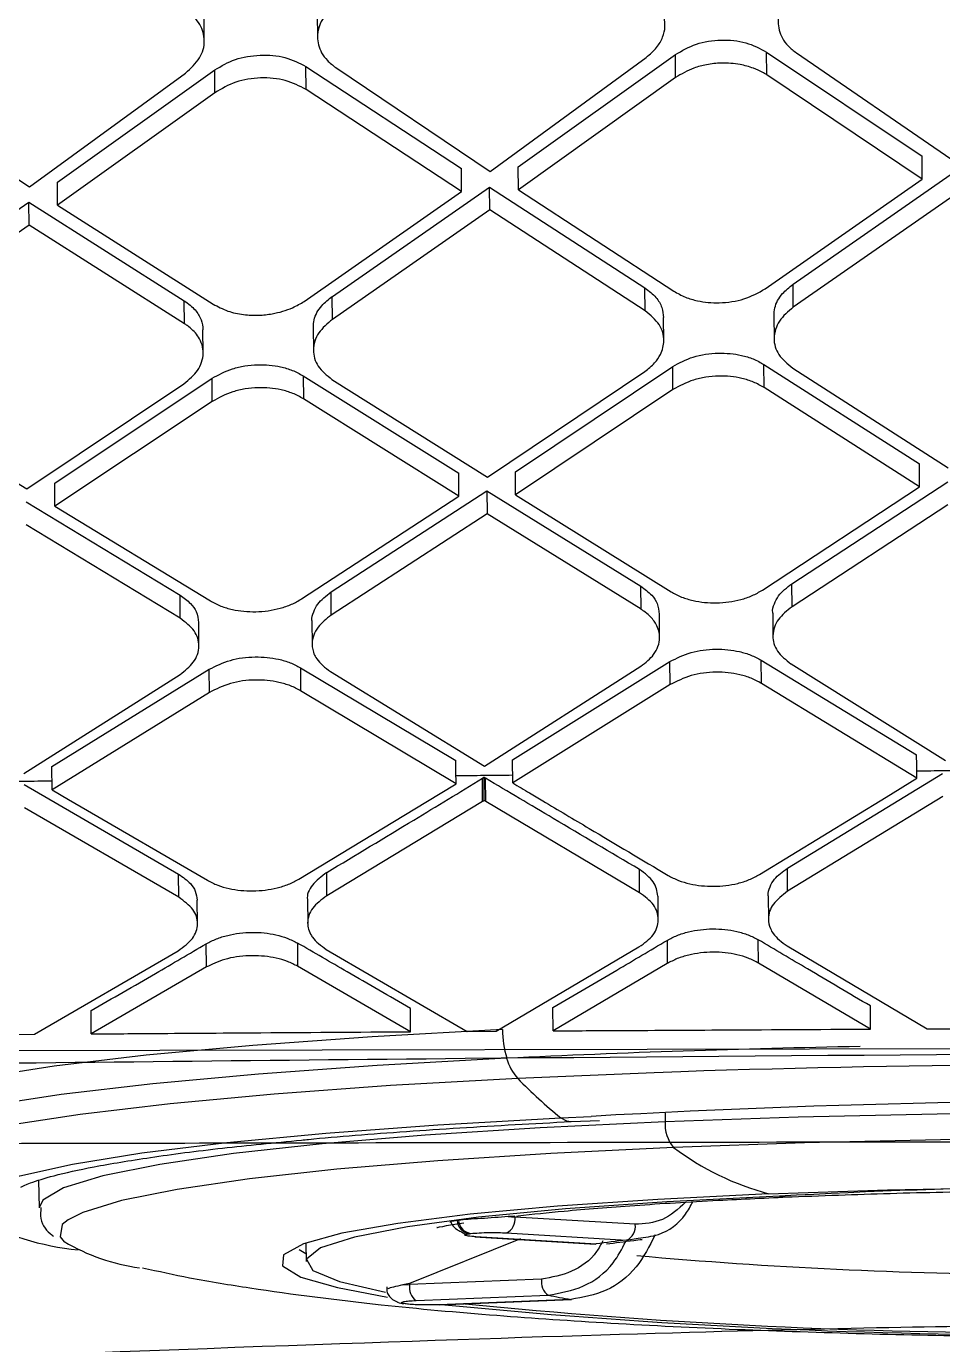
# Model space of a CAD drawing. Extents: x 832 to 912, y 781 to 934.
# Drawn here: x 850.248 to 850.958, y 877.831 to 878.853 of the extents above; entities that cross this region are included whole.
import ezdxf

# ---------------------------------------------------------------- set-up
doc = ezdxf.new("R2010")
doc.units = 0
doc.header["$MEASUREMENT"] = 0
doc.layers.add('1', color=4, linetype='Continuous')

# ---------------------------------------------------------------- blocks, each defined once
blk = doc.blocks.new('pillow top view')
at = {"layer": '1', "color": 3, "linetype": 'Continuous', "lineweight": 25}
for p, q in [((-2.2218, -4.7976), (-2.2212, -4.7798)), ((-2.1335, -4.7808), (-2.134, -4.7986)), ((-2.478, -4.8222), (-2.3616, -4.9055)), ((-2.3616, -4.9055), (-2.2373, -4.8222)), ((-2.3398, -4.9026), (-2.2146, -4.8206)), ((-2.2152, -4.8384), (-2.2146, -4.8206)), ((-2.1445, -4.8387), (-2.1439, -4.8209)), ((-2.1439, -4.8209), (-2.0267, -4.9046)), ((-2.1209, -4.8226), (-2.0046, -4.9077)), ((-2.0046, -4.9077), (-1.8802, -4.8243)), ((-1.9827, -4.9051), (-1.8576, -4.8231)), ((-1.8581, -4.8409), (-1.8576, -4.8231)), ((-1.7874, -4.8416), (-1.7869, -4.8239)), ((-1.7869, -4.8239), (-1.6697, -4.9092)), ((-1.7638, -4.8255), (-1.6476, -4.9122)), ((-2.2152, -4.8384), (-2.3404, -4.9204)), ((-2.0273, -4.9224), (-2.1445, -4.8387)), ((-1.8581, -4.8409), (-1.9833, -4.9228)), ((-1.6703, -4.927), (-1.7874, -4.8416)), ((-2.3404, -4.9204), (-2.3398, -4.9026)), ((-2.0273, -4.9224), (-2.0267, -4.9046)), ((-1.9833, -4.9228), (-1.9827, -4.9051)), ((-1.6703, -4.927), (-1.6697, -4.9092)), ((-2.4876, -4.9968), (-2.3625, -4.9172)), ((-2.3625, -4.9172), (-2.2453, -4.9984)), ((-2.3404, -4.9204), (-2.2231, -5.0019)), ((-2.1524, -5.0026), (-2.0273, -4.9224)), ((-2.1305, -4.9996), (-2.0055, -4.9198)), ((-2.006, -4.9376), (-2.0055, -4.9198)), ((-2.0055, -4.9198), (-1.8883, -5.0027)), ((-1.9833, -4.9228), (-1.8661, -5.0061)), ((-1.7954, -5.0072), (-1.6703, -4.927)), ((-1.7736, -5.0045), (-1.6485, -4.9246)), ((-2.3631, -4.935), (-2.4882, -5.0146)), ((-2.2458, -5.0162), (-2.3631, -4.935)), ((-2.006, -4.9376), (-2.1311, -5.0174)), ((-1.8888, -5.0205), (-2.006, -4.9376)), ((-1.649, -4.9424), (-1.7741, -5.0223)), ((-2.2458, -5.0162), (-2.2453, -4.9984)), ((-2.1311, -5.0174), (-2.1306, -4.9996)), ((-1.8888, -5.0205), (-1.8883, -5.0027)), ((-1.7741, -5.0223), (-1.7736, -5.0045)), ((-2.2323, -5.0392), (-2.2318, -5.0215)), ((-2.1463, -5.023), (-2.1469, -5.0409)), ((-1.8753, -5.0439), (-1.8748, -5.0262)), ((-1.7894, -5.0282), (-1.7899, -5.0461)), ((-2.4904, -5.0605), (-2.3731, -5.1392)), ((-2.3731, -5.1392), (-2.2481, -5.0626)), ((-2.3512, -5.1356), (-2.2262, -5.0593)), ((-2.2268, -5.0772), (-2.2262, -5.0593)), ((-2.1555, -5.0602), (-2.1561, -5.078)), ((-2.1555, -5.0602), (-2.0382, -5.1404)), ((-2.1334, -5.0639), (-2.0161, -5.1444)), ((-1.9942, -5.1412), (-1.8693, -5.0645)), ((-1.8698, -5.0823), (-1.8693, -5.0645)), ((-2.0161, -5.1444), (-1.8911, -5.0674)), ((-1.7991, -5.0835), (-1.7986, -5.0658)), ((-1.7986, -5.0657), (-1.6813, -5.1474)), ((-1.7764, -5.0694), (-1.6592, -5.1514)), ((-2.2268, -5.0772), (-2.3518, -5.1535)), ((-2.0388, -5.1582), (-2.1561, -5.078)), ((-1.8698, -5.0823), (-1.9948, -5.159)), ((-1.6819, -5.1653), (-1.7991, -5.0835)), ((-2.3518, -5.1535), (-2.3512, -5.1356)), ((-2.0388, -5.1582), (-2.0382, -5.1404)), ((-1.9948, -5.159), (-1.9942, -5.1411)), ((-2.3739, -5.1492), (-2.2577, -5.2262)), ((-2.3518, -5.1535), (-2.2344, -5.2315)), ((-2.1407, -5.2284), (-2.0169, -5.1549)), ((-2.0169, -5.1549), (-2.0175, -5.1727)), ((-2.0169, -5.1549), (-1.9008, -5.2335)), ((-1.6819, -5.1653), (-1.6813, -5.1474)), ((-2.2582, -5.2441), (-2.3745, -5.1671)), ((-2.1637, -5.2328), (-2.0388, -5.1582)), ((-1.9948, -5.159), (-1.8775, -5.2387)), ((-1.8068, -5.2403), (-1.6819, -5.1653)), ((-1.7838, -5.2362), (-1.66, -5.1622)), ((-2.0175, -5.1727), (-2.1412, -5.2463)), ((-1.9013, -5.2513), (-2.0175, -5.1727)), ((-1.6606, -5.18), (-1.7843, -5.254)), ((-2.2582, -5.2441), (-2.2577, -5.2262)), ((-2.1412, -5.2463), (-2.1407, -5.2284)), ((-1.9013, -5.2513), (-1.9008, -5.2335)), ((-1.7843, -5.254), (-1.7838, -5.2362)), ((-2.2447, -5.2659), (-2.2441, -5.248)), ((-2.1564, -5.2505), (-2.157, -5.2684)), ((-1.8878, -5.2735), (-1.8872, -5.2557)), ((-1.7995, -5.2585), (-1.8001, -5.2764)), ((-2.3841, -5.3593), (-2.2601, -5.2876)), ((-2.3622, -5.3549), (-2.2374, -5.2845)), ((-2.238, -5.3025), (-2.2374, -5.2845)), ((-2.1667, -5.2861), (-2.1673, -5.304)), ((-2.1667, -5.2861), (-2.0493, -5.3627)), ((-2.1437, -5.29), (-2.0272, -5.3679)), ((-2.0272, -5.3679), (-1.9032, -5.2954)), ((-2.0053, -5.3639), (-1.8805, -5.2927)), ((-1.8811, -5.3106), (-1.8805, -5.2927)), ((-1.8104, -5.3124), (-1.8098, -5.2945)), ((-1.8098, -5.2945), (-1.6925, -5.3726)), ((-1.7868, -5.2983), (-1.6704, -5.3777)), ((-2.238, -5.3025), (-2.3628, -5.3729)), ((-2.0499, -5.3807), (-2.1673, -5.304)), ((-1.8811, -5.3106), (-2.0059, -5.3818)), ((-1.693, -5.3905), (-1.8104, -5.3124)), ((-2.3628, -5.3729), (-2.3622, -5.3549)), ((-2.3842, -5.3679), (-2.2674, -5.442)), ((-2.0059, -5.3818), (-2.0053, -5.3639)), ((-2.0738, -5.394), (-2.0499, -5.3807)), ((-2.0299, -5.3953), (-2.0293, -5.3773)), ((-2.0286, -5.3945), (-2.028, -5.3766)), ((-2.0273, -5.3953), (-2.0268, -5.3774)), ((-2.268, -5.46), (-2.3847, -5.3859)), ((-2.3407, -5.387), (-2.2453, -5.4477)), ((-1.7959, -5.4563), (-1.6729, -5.3877)), ((-1.7174, -5.4043), (-1.693, -5.3905)), ((-2.1746, -5.4497), (-2.0738, -5.394)), ((-2.0299, -5.3953), (-2.1533, -5.4634)), ((-1.9112, -5.4707), (-2.0273, -5.3953)), ((-1.8178, -5.4604), (-1.7174, -5.4043)), ((-1.6735, -5.4056), (-1.7965, -5.4742)), ((-2.268, -5.46), (-2.2674, -5.4421)), ((-2.1533, -5.4634), (-2.1527, -5.4454)), ((-1.9112, -5.4707), (-1.9106, -5.4527)), ((-2.2544, -5.4808), (-2.2538, -5.4629)), ((-1.7965, -5.4742), (-1.7959, -5.4563)), ((-2.1685, -5.4661), (-2.169, -5.4841)), ((-1.8976, -5.4919), (-1.897, -5.4739)), ((-1.8117, -5.4773), (-1.8122, -5.4953)), ((-2.384, -5.5616), (-2.2701, -5.5014)), ((-2.2487, -5.5148), (-2.2482, -5.4968)), ((-2.1775, -5.4991), (-2.1781, -5.5171)), ((-2.1554, -5.5049), (-2.0488, -5.5727)), ((-2.0264, -5.5735), (-1.9133, -5.5127)), ((-1.8914, -5.5085), (-1.892, -5.5264)), ((-1.8213, -5.5288), (-1.8207, -5.5108)), ((-2.2487, -5.5148), (-2.3399, -5.5631)), ((-2.0927, -5.5712), (-2.1781, -5.5171)), ((-1.7986, -5.5165), (-1.6927, -5.585)), ((-1.892, -5.5264), (-1.9824, -5.575)), ((-1.7366, -5.5834), (-1.8213, -5.5288)), ((-0.255, -5.6551), (-3.1617, -5.5449)), ((-2.3399, -5.5631), (-2.3394, -5.545)), ((-2.0927, -5.5712), (-2.0921, -5.5532)), ((-2.4048, -5.561), (-2.384, -5.5616)), ((-1.9824, -5.575), (-1.9818, -5.557)), ((-1.7366, -5.5834), (-1.736, -5.5655)), ((-2.0488, -5.5727), (-2.0264, -5.5735)), ((-1.6927, -5.585), (-1.669, -5.5858))]:
    blk.add_line(p, q, dxfattribs=at)
at = {"layer": '1', "color": 3, "linetype": 'Continuous', "lineweight": 25, "flags": 128}
for points in [[(-2.0499, -5.3807), (-2.0496, -5.3706), (-2.0493, -5.3627)], [(-2.3628, -5.3729), (-2.3504, -5.3808), (-2.3407, -5.387)], [(-1.693, -5.3905), (-1.6927, -5.3805), (-1.6925, -5.3726)]]:
    blk.add_lwpolyline(points, dxfattribs=at)
at = {"layer": '1', "color": 3, "linetype": 'Continuous', "lineweight": 25}
for points, knots in [([(-2.2373, -4.8222), (-2.233, -4.8186), (-2.2247, -4.8115), (-2.2206, -4.7979), (-2.2232, -4.7869), (-2.2287, -4.7788), (-2.233, -4.7752), (-2.2353, -4.7734)], [0, 0, 0, 0, 0.250845, 0.499676, 0.739134, 0.86701, 1, 1, 1, 1]), ([(-2.1182, -4.7736), (-2.1225, -4.7773), (-2.131, -4.7844), (-2.1351, -4.798), (-2.1328, -4.809), (-2.1274, -4.8171), (-2.1231, -4.8207), (-2.1209, -4.8226)], [0, 0, 0, 0, 0.253865, 0.499654, 0.73607, 0.864704, 1, 1, 1, 1]), ([(-1.8802, -4.8243), (-1.8772, -4.8219), (-1.8715, -4.8174), (-1.8666, -4.8094), (-1.8644, -4.8015), (-1.8649, -4.7923), (-1.8689, -4.7828), (-1.8754, -4.7774), (-1.8782, -4.775)], [0, 0, 0, 0, 0.169959, 0.327153, 0.471508, 0.603091, 0.826912, 1, 1, 1, 1]), ([(-1.7611, -4.7761), (-1.7635, -4.7779), (-1.7681, -4.7814), (-1.7744, -4.7895), (-1.7782, -4.8006), (-1.7757, -4.8118), (-1.7703, -4.8201), (-1.766, -4.8237), (-1.7638, -4.8255)], [0, 0, 0, 0, 0.130739, 0.257875, 0.500272, 0.739736, 0.867402, 1, 1, 1, 1]), ([(-2.2146, -4.8206), (-2.2094, -4.8179), (-2.1989, -4.8123), (-2.179, -4.8099), (-2.1591, -4.8123), (-2.149, -4.818), (-2.1439, -4.8209)], [0, 0, 0, 0, 0.246462, 0.495997, 0.748012, 1, 1, 1, 1]), ([(-1.8576, -4.8231), (-1.8523, -4.8202), (-1.8417, -4.8146), (-1.8217, -4.8124), (-1.802, -4.8151), (-1.7919, -4.8209), (-1.7869, -4.8239)], [0, 0, 0, 0, 0.249995, 0.500005, 0.750004, 1, 1, 1, 1]), ([(-2.1445, -4.8387), (-2.1495, -4.8358), (-2.1596, -4.8301), (-2.1793, -4.8275), (-2.1993, -4.8298), (-2.2099, -4.8355), (-2.2152, -4.8384)], [0, 0, 0, 0, 0.250005, 0.499994, 0.749997, 1, 1, 1, 1]), ([(-1.7874, -4.8416), (-1.7886, -4.8409), (-1.7916, -4.8387), (-1.7983, -4.8355), (-1.8086, -4.8321), (-1.8212, -4.8307), (-1.8334, -4.8315), (-1.8461, -4.8343), (-1.8535, -4.8383), (-1.8581, -4.8409)], [0, 0, 0, 0, 0.062347, 0.166484, 0.312334, 0.499707, 0.646977, 0.779498, 1, 1, 1, 1]), ([(-2.3631, -4.935), (-2.363, -4.9317), (-2.3628, -4.9258), (-2.3626, -4.9199), (-2.3625, -4.9173)], [0, 0, 0, 0, 0.559961, 1, 1, 1, 1]), ([(-2.2453, -4.9984), (-2.2423, -5.0008), (-2.2367, -5.0054), (-2.2328, -5.0134), (-2.2313, -5.0189), (-2.2318, -5.0215), (-2.2318, -5.0215)], [0, 0, 0, 0, 0.361054, 0.691517, 0.991408, 1, 1, 1, 1]), ([(-2.2231, -5.0019), (-2.2195, -5.004), (-2.2127, -5.008), (-2.2003, -5.0112), (-2.1886, -5.0122), (-2.1755, -5.0113), (-2.1628, -5.0081), (-2.1554, -5.0042), (-2.1524, -5.0026)], [0, 0, 0, 0, 0.184192, 0.351507, 0.501987, 0.63555, 0.85125, 1, 1, 1, 1]), ([(-2.1462, -5.023), (-2.146, -5.0211), (-2.1455, -5.0153), (-2.1405, -5.0069), (-2.1336, -5.0018), (-2.1306, -4.9996)], [0, 0, 0, 0, 0.220388, 0.661194, 1, 1, 1, 1]), ([(-1.8883, -5.0027), (-1.8853, -5.0052), (-1.8797, -5.0099), (-1.8754, -5.0181), (-1.875, -5.0236), (-1.8748, -5.0262)], [0, 0, 0, 0, 0.365579, 0.69934, 1, 1, 1, 1]), ([(-1.8661, -5.0061), (-1.8633, -5.0079), (-1.8579, -5.0112), (-1.8461, -5.0152), (-1.8306, -5.0172), (-1.8113, -5.0152), (-1.8007, -5.0099), (-1.7954, -5.0072)], [0, 0, 0, 0, 0.149016, 0.28223, 0.500353, 0.750139, 1, 1, 1, 1]), ([(-1.7892, -5.0282), (-1.7891, -5.0262), (-1.7885, -5.0203), (-1.7835, -5.0118), (-1.7766, -5.0067), (-1.7736, -5.0045)], [0, 0, 0, 0, 0.22538, 0.664876, 1, 1, 1, 1]), ([(-2.2481, -5.0626), (-2.244, -5.0595), (-2.2377, -5.0547), (-2.2334, -5.0464), (-2.2315, -5.0377), (-2.234, -5.0277), (-2.2403, -5.0205), (-2.2443, -5.0173), (-2.2454, -5.0165), (-2.2457, -5.0163), (-2.2458, -5.0163), (-2.2458, -5.0162), (-2.2458, -5.0162), (-2.2458, -5.0162)], [0, 0, 0, 0, 0.235454, 0.364512, 0.500762, 0.749788, 0.936638, 0.983813, 0.995782, 0.998868, 0.999661, 0.999965, 1, 1, 1, 1]), ([(-2.1311, -5.0174), (-2.1352, -5.0206), (-2.1416, -5.0255), (-2.1458, -5.0338), (-2.1476, -5.0425), (-2.1451, -5.0537), (-2.1373, -5.0605), (-2.1334, -5.0639)], [0, 0, 0, 0, 0.240013, 0.368061, 0.501135, 0.750389, 1, 1, 1, 1]), ([(-1.8911, -5.0674), (-1.8883, -5.0654), (-1.883, -5.0616), (-1.8773, -5.0536), (-1.8743, -5.0435), (-1.8771, -5.0312), (-1.8849, -5.0241), (-1.8888, -5.0205)], [0, 0, 0, 0, 0.15831, 0.294745, 0.50131, 0.750822, 1, 1, 1, 1]), ([(-1.7741, -5.0223), (-1.7783, -5.0255), (-1.7846, -5.0305), (-1.7888, -5.0389), (-1.7907, -5.0477), (-1.7882, -5.0589), (-1.7803, -5.0659), (-1.7764, -5.0694)], [0, 0, 0, 0, 0.23997, 0.368019, 0.501073, 0.75037, 1, 1, 1, 1]), ([(-2.2262, -5.0593), (-2.2211, -5.0568), (-2.2132, -5.0529), (-2.2005, -5.0506), (-2.1878, -5.0498), (-2.175, -5.0516), (-2.1634, -5.0555), (-2.1582, -5.0586), (-2.1555, -5.0602)], [0, 0, 0, 0, 0.244247, 0.370419, 0.49899, 0.72921, 0.85963, 1, 1, 1, 1]), ([(-1.8693, -5.0645), (-1.8641, -5.0619), (-1.8535, -5.0567), (-1.8339, -5.0547), (-1.818, -5.0569), (-1.8063, -5.0609), (-1.8012, -5.0641), (-1.7986, -5.0657)], [0, 0, 0, 0, 0.244813, 0.498512, 0.730599, 0.860753, 1, 1, 1, 1]), ([(-2.1561, -5.078), (-2.1587, -5.0764), (-2.1638, -5.0733), (-2.1754, -5.0694), (-2.1882, -5.0677), (-2.2009, -5.0684), (-2.2137, -5.0707), (-2.2216, -5.0746), (-2.2268, -5.0772)], [0, 0, 0, 0, 0.138261, 0.267771, 0.499702, 0.628377, 0.754899, 1, 1, 1, 1]), ([(-1.7991, -5.0835), (-1.8017, -5.0819), (-1.8068, -5.0788), (-1.8184, -5.0747), (-1.8312, -5.0729), (-1.844, -5.0735), (-1.8568, -5.0758), (-1.8646, -5.0797), (-1.8698, -5.0823)], [0, 0, 0, 0, 0.136982, 0.266092, 0.499714, 0.628347, 0.754829, 1, 1, 1, 1]), ([(-2.2577, -5.2262), (-2.2549, -5.2284), (-2.2497, -5.2323), (-2.2449, -5.2399), (-2.2444, -5.2451), (-2.2442, -5.248)], [0, 0, 0, 0, 0.346513, 0.637858, 1, 1, 1, 1]), ([(-2.1562, -5.2505), (-2.1563, -5.2503), (-2.1569, -5.2479), (-2.1549, -5.2434), (-2.1509, -5.2357), (-2.1446, -5.2313), (-2.1407, -5.2284)], [0, 0, 0, 0, 0.022658, 0.297158, 0.551828, 1, 1, 1, 1]), ([(-2.2344, -5.2316), (-2.2318, -5.2331), (-2.2268, -5.236), (-2.2152, -5.2399), (-2.1994, -5.2421), (-2.1834, -5.2404), (-2.1714, -5.2369), (-2.1663, -5.2342), (-2.1637, -5.2328)], [0, 0, 0, 0, 0.135936, 0.264624, 0.499412, 0.744616, 0.871145, 1, 1, 1, 1]), ([(-1.9008, -5.2335), (-1.8978, -5.2358), (-1.8925, -5.24), (-1.888, -5.2478), (-1.8875, -5.2529), (-1.8873, -5.2557)], [0, 0, 0, 0, 0.369389, 0.655251, 1, 1, 1, 1]), ([(-1.8775, -5.2387), (-1.8749, -5.2402), (-1.8699, -5.2433), (-1.8583, -5.2472), (-1.8425, -5.2495), (-1.8265, -5.2479), (-1.8146, -5.2444), (-1.8094, -5.2417), (-1.8068, -5.2403)], [0, 0, 0, 0, 0.135567, 0.264169, 0.49947, 0.744044, 0.870707, 1, 1, 1, 1]), ([(-1.7994, -5.2585), (-1.7994, -5.2583), (-1.8, -5.2559), (-1.7981, -5.2513), (-1.794, -5.2435), (-1.7877, -5.239), (-1.7838, -5.2362)], [0, 0, 0, 0, 0.019114, 0.295373, 0.551211, 1, 1, 1, 1]), ([(-2.2601, -5.2876), (-2.2561, -5.2847), (-2.25, -5.2803), (-2.2457, -5.2726), (-2.2439, -5.2644), (-2.2465, -5.2539), (-2.2543, -5.2474), (-2.2582, -5.2441)], [0, 0, 0, 0, 0.232216, 0.362315, 0.501435, 0.750836, 1, 1, 1, 1]), ([(-2.1412, -5.2463), (-2.1452, -5.2491), (-2.1514, -5.2536), (-2.1558, -5.2613), (-2.1568, -5.2658), (-2.157, -5.2684), (-2.157, -5.2696), (-2.1567, -5.2734), (-2.1543, -5.2811), (-2.1476, -5.2867), (-2.1437, -5.29)], [0, 0, 0, 0, 0.229214, 0.359827, 0.500839, 0.508602, 0.523097, 0.572284, 0.750872, 1, 1, 1, 1]), ([(-1.9032, -5.2954), (-1.8994, -5.2927), (-1.8933, -5.2883), (-1.8889, -5.2806), (-1.8871, -5.2727), (-1.889, -5.2643), (-1.8939, -5.2574), (-1.8982, -5.2536), (-1.9005, -5.2519), (-1.9012, -5.2514), (-1.9013, -5.2513)], [0, 0, 0, 0, 0.221441, 0.353911, 0.500543, 0.710552, 0.863964, 0.960511, 0.995469, 1, 1, 1, 1]), ([(-1.7843, -5.254), (-1.7884, -5.257), (-1.7946, -5.2616), (-1.7989, -5.2694), (-1.8008, -5.2777), (-1.7984, -5.2883), (-1.7907, -5.295), (-1.7869, -5.2983)], [0, 0, 0, 0, 0.236455, 0.365416, 0.501228, 0.750538, 1, 1, 1, 1]), ([(-2.2374, -5.2845), (-2.2321, -5.2821), (-2.2215, -5.2773), (-2.2017, -5.2756), (-2.1858, -5.2778), (-2.1742, -5.2817), (-2.1692, -5.2846), (-2.1667, -5.2861)], [0, 0, 0, 0, 0.251273, 0.499665, 0.738156, 0.86629, 1, 1, 1, 1]), ([(-1.8805, -5.2927), (-1.8752, -5.2903), (-1.8646, -5.2855), (-1.8448, -5.2838), (-1.8289, -5.2861), (-1.8173, -5.2901), (-1.8124, -5.293), (-1.8098, -5.2945)], [0, 0, 0, 0, 0.2516312, 0.4996616, 0.7390495, 0.8669509, 1, 1, 1, 1]), ([(-2.1673, -5.304), (-2.1698, -5.3025), (-2.1747, -5.2996), (-2.1863, -5.2957), (-2.2022, -5.2935), (-2.2221, -5.2952), (-2.2326, -5.3), (-2.238, -5.3025)], [0, 0, 0, 0, 0.13286, 0.260605, 0.500078, 0.74867, 1, 1, 1, 1]), ([(-1.8104, -5.3124), (-1.8129, -5.3109), (-1.8178, -5.308), (-1.8294, -5.304), (-1.8453, -5.3016), (-1.8652, -5.3034), (-1.8758, -5.3082), (-1.8811, -5.3106)], [0, 0, 0, 0, 0.13222, 0.259824, 0.500133, 0.748407, 1, 1, 1, 1]), ([(-2.3626, -5.3662), (-2.3699, -5.366), (-2.3846, -5.3656), (-2.3993, -5.3652), (-2.4065, -5.3651)], [0, 0, 0, 0, 0.503199, 1, 1, 1, 1]), ([(-2.1527, -5.4454), (-2.1297, -5.4328), (-2.0886, -5.4103), (-2.0474, -5.3874), (-2.0293, -5.3773)], [0, 0, 0, 0, 0.55999, 1, 1, 1, 1]), ([(-2.0057, -5.3759), (-2.0131, -5.3757), (-2.0278, -5.3753), (-2.0424, -5.3748), (-2.0497, -5.3746)], [0, 0, 0, 0, 0.503948, 1, 1, 1, 1]), ([(-2.028, -5.3766), (-2.0282, -5.3767), (-2.0287, -5.377), (-2.0291, -5.3772), (-2.0293, -5.3773)], [0, 0, 0, 0, 0.560263, 1, 1, 1, 1]), ([(-2.0268, -5.3774), (-2.027, -5.3772), (-2.0274, -5.377), (-2.0278, -5.3767), (-2.028, -5.3766)], [0, 0, 0, 0, 0.560607, 1, 1, 1, 1]), ([(-1.9106, -5.4527), (-1.9323, -5.4387), (-1.971, -5.4136), (-2.0097, -5.3885), (-2.0268, -5.3774)], [0, 0, 0, 0, 0.5600043, 1, 1, 1, 1]), ([(-2.0059, -5.3818), (-2.0017, -5.3846), (-1.9941, -5.3895), (-1.9866, -5.3944), (-1.9833, -5.3966)], [0, 0, 0, 0, 0.560022, 1, 1, 1, 1]), ([(-1.6489, -5.3865), (-1.6563, -5.3863), (-1.671, -5.3858), (-1.6856, -5.3854), (-1.6929, -5.3851)], [0, 0, 0, 0, 0.504749, 1, 1, 1, 1]), ([(-2.0286, -5.3945), (-2.0288, -5.3947), (-2.0293, -5.3949), (-2.0297, -5.3952), (-2.0299, -5.3953)], [0, 0, 0, 0, 0.560333, 1, 1, 1, 1]), ([(-2.0273, -5.3953), (-2.0275, -5.3952), (-2.028, -5.3949), (-2.0284, -5.3946), (-2.0286, -5.3945)], [0, 0, 0, 0, 0.5603475, 1, 1, 1, 1]), ([(-1.9833, -5.3966), (-1.9716, -5.4042), (-1.94, -5.4247), (-1.9084, -5.4453), (-1.8885, -5.4582)], [0, 0, 0, 0, 0.370324, 1, 1, 1, 1]), ([(-2.2674, -5.4421), (-2.2641, -5.4445), (-2.2587, -5.4487), (-2.2544, -5.456), (-2.2541, -5.4605), (-2.2539, -5.4629)], [0, 0, 0, 0, 0.410351, 0.686074, 1, 1, 1, 1]), ([(-2.2453, -5.4477), (-2.2428, -5.4492), (-2.2379, -5.452), (-2.2263, -5.4558), (-2.2104, -5.4581), (-2.1943, -5.4567), (-2.1824, -5.4535), (-2.1772, -5.451), (-2.1746, -5.4497)], [0, 0, 0, 0, 0.132715, 0.260491, 0.500372, 0.742937, 0.86976, 1, 1, 1, 1]), ([(-2.1527, -5.4454), (-2.1569, -5.4483), (-2.1652, -5.4542), (-2.1691, -5.4621), (-2.1684, -5.466), (-2.1684, -5.4661)], [0, 0, 0, 0, 0.492536, 0.985369, 1, 1, 1, 1]), ([(-1.8971, -5.4739), (-1.8976, -5.4701), (-1.8986, -5.4623), (-1.9065, -5.4559), (-1.9106, -5.4527)], [0, 0, 0, 0, 0.49164, 1, 1, 1, 1]), ([(-2.2701, -5.5014), (-2.2658, -5.4985), (-2.2573, -5.4927), (-2.2532, -5.4812), (-2.2561, -5.4695), (-2.264, -5.4632), (-2.268, -5.46)], [0, 0, 0, 0, 0.249607, 0.499687, 0.749929, 1, 1, 1, 1]), ([(-2.1533, -5.4634), (-2.1576, -5.4663), (-2.1661, -5.4722), (-2.1701, -5.4833), (-2.1682, -5.491), (-2.1639, -5.4983), (-2.1594, -5.5018), (-2.1554, -5.5049)], [0, 0, 0, 0, 0.249417, 0.499335, 0.719111, 0.749976, 1, 1, 1, 1]), ([(-1.8885, -5.4582), (-1.886, -5.4597), (-1.881, -5.4625), (-1.8695, -5.4664), (-1.8536, -5.4688), (-1.8375, -5.4674), (-1.8256, -5.4642), (-1.8204, -5.4616), (-1.8178, -5.4604)], [0, 0, 0, 0, 0.132517, 0.260187, 0.500318, 0.742672, 0.869579, 1, 1, 1, 1]), ([(-1.8116, -5.4773), (-1.8116, -5.4772), (-1.812, -5.4748), (-1.8103, -5.4704), (-1.806, -5.463), (-1.7998, -5.4589), (-1.7959, -5.4563)], [0, 0, 0, 0, 0.012039, 0.305203, 0.567844, 1, 1, 1, 1]), ([(-1.9133, -5.5127), (-1.909, -5.5099), (-1.9005, -5.5042), (-1.8964, -5.4923), (-1.8993, -5.4801), (-1.9072, -5.4738), (-1.9112, -5.4707)], [0, 0, 0, 0, 0.250002, 0.499994, 0.75, 1, 1, 1, 1]), ([(-1.7965, -5.4742), (-1.8008, -5.4772), (-1.8093, -5.4832), (-1.813, -5.4936), (-1.8117, -5.5014), (-1.808, -5.509), (-1.8026, -5.5133), (-1.7986, -5.5165)], [0, 0, 0, 0, 0.249382, 0.499125, 0.663166, 0.750127, 1, 1, 1, 1]), ([(-2.2482, -5.4968), (-2.2456, -5.4956), (-2.2405, -5.4932), (-2.2286, -5.4901), (-2.2125, -5.4887), (-2.1965, -5.491), (-2.1849, -5.4949), (-2.18, -5.4977), (-2.1775, -5.4991)], [0, 0, 0, 0, 0.129002, 0.255391, 0.499549, 0.740838, 0.868259, 1, 1, 1, 1]), ([(-2.3394, -5.545), (-2.3224, -5.5361), (-2.292, -5.5202), (-2.2616, -5.504), (-2.2482, -5.4968)], [0, 0, 0, 0, 0.559997, 1, 1, 1, 1]), ([(-2.0921, -5.5532), (-2.1081, -5.5431), (-2.1365, -5.5251), (-2.165, -5.507), (-2.1775, -5.4991)], [0, 0, 0, 0, 0.560002, 1, 1, 1, 1]), ([(-1.8914, -5.5085), (-1.8888, -5.5072), (-1.8837, -5.5048), (-1.8718, -5.5016), (-1.8557, -5.5002), (-1.8397, -5.5026), (-1.8281, -5.5066), (-1.8232, -5.5094), (-1.8207, -5.5108)], [0, 0, 0, 0, 0.129123, 0.255528, 0.49954, 0.741221, 0.868581, 1, 1, 1, 1]), ([(-0.2542, -5.6569), (-0.8532, -5.6345), (-1.7741, -5.6001), (-3.4344, -5.5552), (-4.4954, -5.5289), (-5.2344, -5.5105)], [0, 0, 0, 0, 0.360925, 0.55487, 1, 1, 1, 1]), ([(-2.1781, -5.5171), (-2.1806, -5.5157), (-2.1855, -5.5129), (-2.197, -5.5091), (-2.2131, -5.5068), (-2.232, -5.5081), (-2.2435, -5.5125), (-2.2482, -5.5146), (-2.2487, -5.5148)], [0, 0, 0, 0, 0.131823, 0.259328, 0.500734, 0.750149, 0.97391, 1, 1, 1, 1]), ([(-1.9818, -5.557), (-1.9649, -5.548), (-1.9348, -5.5319), (-1.9047, -5.5156), (-1.8914, -5.5085)], [0, 0, 0, 0, 0.559999, 1, 1, 1, 1]), ([(-1.736, -5.5655), (-1.7519, -5.5553), (-1.7801, -5.5371), (-1.8083, -5.5189), (-1.8207, -5.5108)], [0, 0, 0, 0, 0.560001, 1, 1, 1, 1]), ([(-1.8213, -5.5288), (-1.8238, -5.5274), (-1.8287, -5.5246), (-1.8402, -5.5206), (-1.8562, -5.5182), (-1.8724, -5.5196), (-1.8843, -5.5227), (-1.8894, -5.5252), (-1.892, -5.5264)], [0, 0, 0, 0, 0.131157, 0.258384, 0.500329, 0.744359, 0.870821, 1, 1, 1, 1]), ([(-5.2537, -5.5368), (-5.1546, -5.5407), (-4.9525, -5.5486), (-4.664, -5.5598), (-4.405, -5.5697), (-4.196, -5.5776), (-4.0199, -5.5843), (-3.8558, -5.5905), (-3.6811, -5.5972), (-3.4658, -5.6053), (-3.2041, -5.6152), (-2.8915, -5.6269), (-2.5502, -5.6398), (-2.0255, -5.6597), (-1.3376, -5.6861), (-0.5048, -5.7191), (0.4298, -5.757), (1.4714, -5.8004), (2.367, -5.8388), (3.0054, -5.8661), (3.4037, -5.8831), (3.8366, -5.9015), (4.2853, -5.9204), (4.5897, -5.9329), (4.7377, -5.939)], [0, 0, 0, 0, 0.029764, 0.060686, 0.086609, 0.107532, 0.123453, 0.139473, 0.156828, 0.175894, 0.204114, 0.235404, 0.269759, 0.306592, 0.392937, 0.476282, 0.556631, 0.673579, 0.789037, 0.825557, 0.865275, 0.908612, 0.955569, 1, 1, 1, 1]), ([(-2.3399, -5.5631), (-2.3357, -5.5632), (-2.3231, -5.5636), (-2.2819, -5.565), (-2.2037, -5.5675), (-2.1339, -5.5699), (-2.0927, -5.5712)], [0, 0, 0, 0, 0.051968, 0.152619, 0.500003, 1, 1, 1, 1]), ([(-1.9824, -5.575), (-1.9812, -5.575), (-1.9776, -5.5751), (-1.9661, -5.5755), (-1.9263, -5.5769), (-1.8479, -5.5796), (-1.7776, -5.582), (-1.7366, -5.5834)], [0, 0, 0, 0, 0.014819, 0.043263, 0.141018, 0.500003, 1, 1, 1, 1])]:
    blk.add_open_spline(points, degree=3, knots=knots, dxfattribs=at)
blk = doc.blocks.new('2026 SOVEREIGN HL')
at = {"layer": '1', "color": 3, "linetype": 'Continuous', "lineweight": 25}
for p, q in [((19.0137, 80.9159), (19.0137, 80.9093)), ((18.9329, 80.9124), (18.9563, 80.9135)), ((18.9408, 80.9094), (18.9627, 80.9104)), ((18.5283, 80.8638), (18.5287, 80.8425)), ((18.8525, 80.8328), (18.8536, 80.833)), ((18.8973, 80.8363), (18.892, 80.8358)), ((18.892, 80.8358), (18.8973, 80.8355)), ((18.8973, 80.8355), (18.8973, 80.8363)), ((18.9904, 80.8299), (18.8973, 80.8355)), ((18.8985, 80.8363), (18.8997, 80.8365)), ((18.862, 80.8226), (18.8632, 80.8228)), ((18.8906, 80.8232), (18.9837, 80.8176)), ((18.7353, 80.8153), (18.7355, 80.8011)), ((18.9016, 80.8186), (18.8156, 80.784)), ((18.8663, 80.8202), (18.9594, 80.8146)), ((18.8663, 80.8202), (18.867, 80.8202)), ((18.9602, 80.8146), (18.867, 80.8202)), ((18.9602, 80.8146), (18.9594, 80.8146)), ((18.9837, 80.8176), (18.9928, 80.8192)), ((18.7301, 80.8103), (18.7354, 80.8072)), ((18.8156, 80.784), (18.8104, 80.7829)), ((18.8104, 80.7829), (18.8156, 80.7832)), ((18.918, 80.7874), (18.8156, 80.7832)), ((18.8156, 80.7832), (18.8156, 80.784)), ((18.8207, 80.7708), (18.923, 80.775)), ((18.9407, 80.7717), (18.8384, 80.7675)), ((18.8389, 80.7675), (18.9412, 80.7717)), ((18.9407, 80.7717), (18.9412, 80.7717)), ((18.8092, 80.7687), (18.81, 80.7685)), ((18.8122, 80.7683), (18.8113, 80.7685)), ((18.8389, 80.7675), (18.8384, 80.7675))]:
    blk.add_line(p, q, dxfattribs=at)
at = {"layer": '1', "color": 3, "linetype": 'Continuous', "lineweight": 25, "flags": 128}
for points in [[(18.8877, 80.9808), (18.7866, 80.9751), (18.6942, 80.9684), (18.6116, 80.9608), (18.5403, 80.9523), (18.4811, 80.9432), (18.435, 80.9335), (18.4026, 80.9234), (18.3843, 80.9131), (18.3802, 80.9051)], [(18.8909, 80.9586), (18.7905, 80.9529), (18.6987, 80.9463), (18.6167, 80.9387), (18.5458, 80.9303), (18.487, 80.9213), (18.4412, 80.9116), (18.409, 80.9016), (18.3909, 80.8913), (18.3872, 80.8809), (18.3894, 80.8771)], [(19.0259, 80.948), (19.0051, 80.9473), (18.8995, 80.9428)], [(18.8995, 80.9428), (18.8009, 80.9373), (18.7107, 80.9307), (18.6301, 80.9233), (18.5605, 80.915), (18.5027, 80.9061), (18.4577, 80.8967), (18.4261, 80.8868), (18.4083, 80.8767), (18.4047, 80.8665), (18.41, 80.8598)], [(20.2239, 80.8423), (20.2229, 80.8462), (20.2102, 80.8558), (20.1832, 80.8652), (20.1425, 80.8742), (20.0886, 80.8826), (20.0225, 80.8904), (19.9454, 80.8973), (19.8585, 80.9033), (19.7634, 80.9083), (19.6617, 80.9121), (19.555, 80.9148), (19.4454, 80.9162), (19.3345, 80.9164), (19.2244, 80.9152), (19.1168, 80.9129), (19.0137, 80.9093)], [(18.4774, 80.8353), (18.4747, 80.838), (18.4736, 80.8479), (18.4867, 80.8577), (18.5138, 80.8673), (18.5545, 80.8765), (18.6082, 80.8853), (18.674, 80.8933), (18.7509, 80.9006), (18.8376, 80.907), (18.9329, 80.9124)], [(19.0137, 80.9093), (18.9168, 80.9046), (18.8278, 80.8989), (18.7481, 80.8922), (18.6792, 80.8846), (18.6222, 80.8763), (18.5781, 80.8674), (18.5477, 80.8581), (18.5315, 80.8486), (18.5287, 80.8426)], [(18.9329, 80.9124), (18.9373, 80.9099), (18.9408, 80.9094)], [(20.2024, 80.8327), (20.1952, 80.8368), (20.1688, 80.846), (20.1287, 80.8549), (20.0758, 80.8631), (20.0109, 80.8708), (19.9352, 80.8776), (19.8499, 80.8835), (19.7565, 80.8884), (19.6565, 80.8921), (19.5518, 80.8947), (19.4441, 80.8961), (19.3352, 80.8963), (19.2271, 80.8952), (19.1215, 80.8929), (19.0202, 80.8894)], [(19.0202, 80.8894), (18.925, 80.8848), (18.8376, 80.8791), (18.7594, 80.8725), (18.6917, 80.8651), (18.6357, 80.8569), (18.5925, 80.8482), (18.5626, 80.8391), (18.5511, 80.8334)], [(19.0938, 80.8535), (19.0079, 80.8492), (18.9303, 80.8439), (18.8627, 80.8377), (18.8066, 80.8306), (18.7631, 80.8229), (18.7334, 80.8147), (18.718, 80.8062), (18.7173, 80.7976), (18.7314, 80.789), (18.7599, 80.7808), (18.7987, 80.7735)], [(19.0938, 80.8535), (19.1859, 80.8566), (19.2823, 80.8584), (19.3808, 80.859), (19.4792, 80.8583), (19.5752, 80.8564), (19.6669, 80.8532), (19.752, 80.8488), (19.8288, 80.8434), (19.8955, 80.8371), (19.9505, 80.8299), (19.9927, 80.8221), (20.0212, 80.8139), (20.0352, 80.8054), (20.0346, 80.7968), (20.0192, 80.7883), (19.9895, 80.7801), (19.946, 80.7723), (19.9065, 80.7671)], [(19.1022, 80.8517), (19.0149, 80.8473), (18.9366, 80.8419), (18.8691, 80.8354), (18.8141, 80.828), (18.7729, 80.82), (18.7466, 80.8116), (18.7358, 80.8029), (18.7407, 80.7941), (18.7613, 80.7855), (18.7971, 80.7773)], [(19.1022, 80.8517), (19.1094, 80.8511), (19.1119, 80.8512)], [(18.5511, 80.8334), (18.5466, 80.8297), (18.5449, 80.8202), (18.5482, 80.8164)], [(18.8122, 80.7683), (18.8103, 80.7684), (18.81, 80.7685)]]:
    blk.add_lwpolyline(points, dxfattribs=at)
at = {"layer": '1', "color": 3, "linetype": 'Continuous', "lineweight": 25}
for centre, radius, start, end in [((18.9636, 80.9805), 0.0759, 179.7642, 196.7589), ((19.3377, 71.6312), 9.338, 91.06167, 92.7426), ((18.9286, 80.9689), 0.0391, 195.2758, 221.8508), ((19.377, 70.1919), 10.7619, 88.8549, 91.86942), ((19.2044, 81.2435), 0.4283, 224.6019, 230.6485), ((19.3693, 73.7101), 7.2152, 83.52836, 93.28075), ((19.0406, 80.9071), 0.027, 175.2039, 220.9001), ((19.1499, 81.0618), 0.2157, 233.0546, 254.9232), ((19.3752, 75.9089), 4.9503, 83.2685, 93.162), ((18.5799, 81.0216), 0.2126, 241.1941, 264.3634), ((18.8637, 80.8337), 0.0113, 184.7105, 261.4934), ((18.8649, 80.8339), 0.0113, 184.7247, 261.4792), ((18.8857, 80.8339), 0.0118, 294.7877, 7.9546), ((18.9788, 80.8282), 0.0118, 294.7885, 7.9631), ((18.6276, 80.9513), 0.1565, 239.5145, 262.2762), ((19.104, 79.7683), 1.0562, 96.5371, 97.8253), ((19.3278, 84.6021), 3.8113, 264.9413, 269.606), ((18.8283, 80.7811), 0.0128, 170.8087, 233.5667), ((18.9307, 80.7853), 0.0129, 170.824, 233.5329), ((19.0166, 81.233), 0.4675, 258.4569, 260.665), ((18.8109, 80.7781), 0.00964, 242.5898, 272.3408), ((19.3124, 85.4896), 4.7453, 264.2871, 269.8115), ((19.309, 85.2554), 4.5096, 264.269, 269.8858)]:
    blk.add_arc(centre, radius, start, end, dxfattribs=at)
for points, knots in [([(18.732, 80.8951), (18.7338, 80.8953), (18.7578, 80.8978), (18.8128, 80.9019), (18.8817, 80.9064), (18.9262, 80.9087), (18.9408, 80.9094)], [0, 0, 0, 0, 0.0308687, 0.4197861, 0.8103641, 1, 1, 1, 1]), ([(18.5146, 80.8588), (18.5145, 80.8587), (18.514, 80.8584), (18.522, 80.8623), (18.5398, 80.8677), (18.5705, 80.8746), (18.6141, 80.8818), (18.6676, 80.8889), (18.711, 80.8931), (18.732, 80.8951)], [0, 0, 0, 0, 0.04636, 0.161251, 0.303653, 0.467939, 0.645056, 0.828487, 1, 1, 1, 1]), ([(19.112, 80.8512), (19.1256, 80.8517), (19.1649, 80.8533), (19.2338, 80.8551), (19.3126, 80.8563), (19.3641, 80.8563), (19.387, 80.8563)], [0, 0, 0, 0, 0.158402, 0.458004, 0.759261, 1, 1, 1, 1]), ([(18.5301, 80.843), (18.5299, 80.84), (18.5291, 80.8309), (18.5354, 80.8238), (18.5394, 80.8211), (18.5399, 80.8208)], [0, 0, 0, 0, 0.303544, 0.921535, 1, 1, 1, 1]), ([(18.8997, 80.8365), (18.9112, 80.8377), (18.9374, 80.8405), (18.9899, 80.8447), (19.0495, 80.8484), (19.0927, 80.8503), (19.112, 80.8512)], [0, 0, 0, 0, 0.212776, 0.48555, 0.770181, 1, 1, 1, 1]), ([(19.0295, 80.8469), (19.0238, 80.8417), (19.0123, 80.8313), (18.9977, 80.8303), (18.9904, 80.8299)], [0, 0, 0, 0, 0.498544, 1, 1, 1, 1]), ([(18.9928, 80.8192), (18.9981, 80.8198), (19.0117, 80.8213), (19.0272, 80.8322), (19.0333, 80.844), (19.0351, 80.8473)], [0, 0, 0, 0, 0.313598, 0.808865, 1, 1, 1, 1]), ([(18.8525, 80.8328), (18.8507, 80.8325), (18.8471, 80.832), (18.8471, 80.8316), (18.8471, 80.8313)], [0, 0, 0, 0, 0.495046, 1, 1, 1, 1]), ([(18.892, 80.8358), (18.8886, 80.8355), (18.8817, 80.835), (18.8708, 80.8343), (18.8607, 80.8337), (18.856, 80.8332), (18.8536, 80.833)], [0, 0, 0, 0, 0.246572, 0.499367, 0.752551, 1, 1, 1, 1]), ([(18.8371, 80.8274), (18.8369, 80.8273), (18.836, 80.8271), (18.8426, 80.8287), (18.8529, 80.8303), (18.8577, 80.831)], [0, 0, 0, 0, 0.146852, 0.602556, 1, 1, 1, 1]), ([(18.8476, 80.8317), (18.8479, 80.8309), (18.8487, 80.8289), (18.8514, 80.8263), (18.8543, 80.8248), (18.8553, 80.8243)], [0, 0, 0, 0, 0.3000131, 0.7723639, 1, 1, 1, 1]), ([(18.8553, 80.8243), (18.8561, 80.8238), (18.8575, 80.8229), (18.8593, 80.8224), (18.86, 80.8222)], [0, 0, 0, 0, 0.623728, 1, 1, 1, 1]), ([(18.867, 80.8202), (18.8649, 80.8204), (18.8605, 80.8207), (18.8582, 80.8214), (18.8587, 80.8221), (18.8609, 80.8224), (18.862, 80.8226)], [0, 0, 0, 0, 0.279509, 0.559015, 0.779437, 1, 1, 1, 1]), ([(18.8632, 80.8228), (18.8651, 80.8229), (18.869, 80.8233), (18.8771, 80.8235), (18.8846, 80.8235), (18.8886, 80.8233), (18.8906, 80.8232)], [0, 0, 0, 0, 0.279664, 0.559219, 0.779594, 1, 1, 1, 1]), ([(18.9654, 80.8171), (18.9639, 80.8142), (18.9584, 80.8037), (18.9414, 80.7916), (18.9258, 80.7888), (18.918, 80.7874)], [0, 0, 0, 0, 0.15826, 0.579786, 1, 1, 1, 1]), ([(18.923, 80.775), (18.9323, 80.7766), (18.9508, 80.7798), (18.9726, 80.796), (18.9802, 80.8108), (18.9831, 80.8166)], [0, 0, 0, 0, 0.379832, 0.759636, 1, 1, 1, 1]), ([(19.0059, 80.8216), (19.0015, 80.8129), (18.9925, 80.795), (18.9686, 80.7765), (18.95, 80.7733), (18.9407, 80.7717)], [0, 0, 0, 0, 0.322244, 0.661105, 1, 1, 1, 1]), ([(18.9682, 80.8147), (18.975, 80.8156), (18.9837, 80.8168), (18.9937, 80.8179), (18.9959, 80.8182)], [0, 0, 0, 0, 0.779157, 1, 1, 1, 1]), ([(18.6089, 80.7962), (18.6211, 80.7935), (18.6496, 80.7873), (18.7099, 80.7776), (18.7869, 80.7677), (18.8797, 80.7593), (18.9719, 80.7531), (19.0672, 80.7483), (19.1665, 80.7451), (19.2436, 80.7433), (19.2876, 80.743), (19.2979, 80.743)], [0, 0, 0, 0, 0.058501, 0.13624, 0.304096, 0.444402, 0.57338, 0.708179, 0.836472, 0.961557, 1, 1, 1, 1]), ([(18.7981, 80.7814), (18.798, 80.7803), (18.7977, 80.778), (18.7993, 80.7746), (18.8022, 80.7716), (18.8051, 80.7702), (18.8065, 80.7696)], [0, 0, 0, 0, 0.252613, 0.507587, 0.758768, 1, 1, 1, 1]), ([(18.8104, 80.7829), (18.8078, 80.7823), (18.8024, 80.7812), (18.8, 80.7803), (18.7988, 80.7798)], [0, 0, 0, 0, 0.493802, 1, 1, 1, 1]), ([(18.8113, 80.7685), (18.8104, 80.7687), (18.8086, 80.7692), (18.8106, 80.7699), (18.8148, 80.7705), (18.8187, 80.7707), (18.8207, 80.7708)], [0, 0, 0, 0, 0.279656, 0.559228, 0.779563, 1, 1, 1, 1]), ([(18.8384, 80.7675), (18.8356, 80.7674), (18.8301, 80.7673), (18.822, 80.7675), (18.8157, 80.7678), (18.8133, 80.7682), (18.8122, 80.7683)], [0, 0, 0, 0, 0.279486, 0.559003, 0.779411, 1, 1, 1, 1]), ([(19.376, 80.7516), (19.3721, 80.7516), (19.0536, 80.7508), (18.7356, 80.7413), (15.4341, 80.5986)], [0, 0, 0, 0, 0.012484, 1, 1, 1, 1])]:
    blk.add_open_spline(points, degree=3, knots=knots, dxfattribs=at)
at = {"layer": '1', "rotation": 2.284948898486966}
blk.add_blockref('pillow top view', (20.6854, 86.6293), dxfattribs=at)

msp = doc.modelspace()

# ---------------------------------------------------------------- block references
at = {"layer": '1'}
msp.add_blockref('2026 SOVEREIGN HL', (831.7292, 797.0948), dxfattribs=at)

doc.saveas('drawing.dxf')
